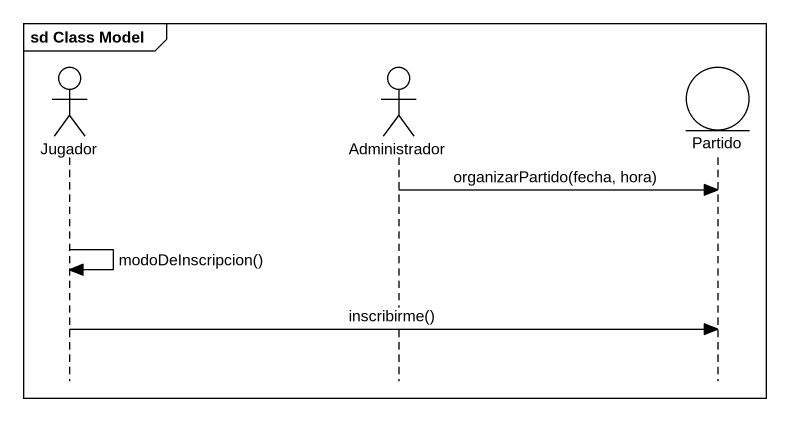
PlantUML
@startuml
mainframe sd Class Model
hide footbox
actor Jugador
actor Administrador
entity Partido

Administrador -> Partido : organizarPartido(fecha, hora)
Jugador -> Jugador : modoDeInscripcion()
Jugador -> Partido : inscribirme()
@enduml
